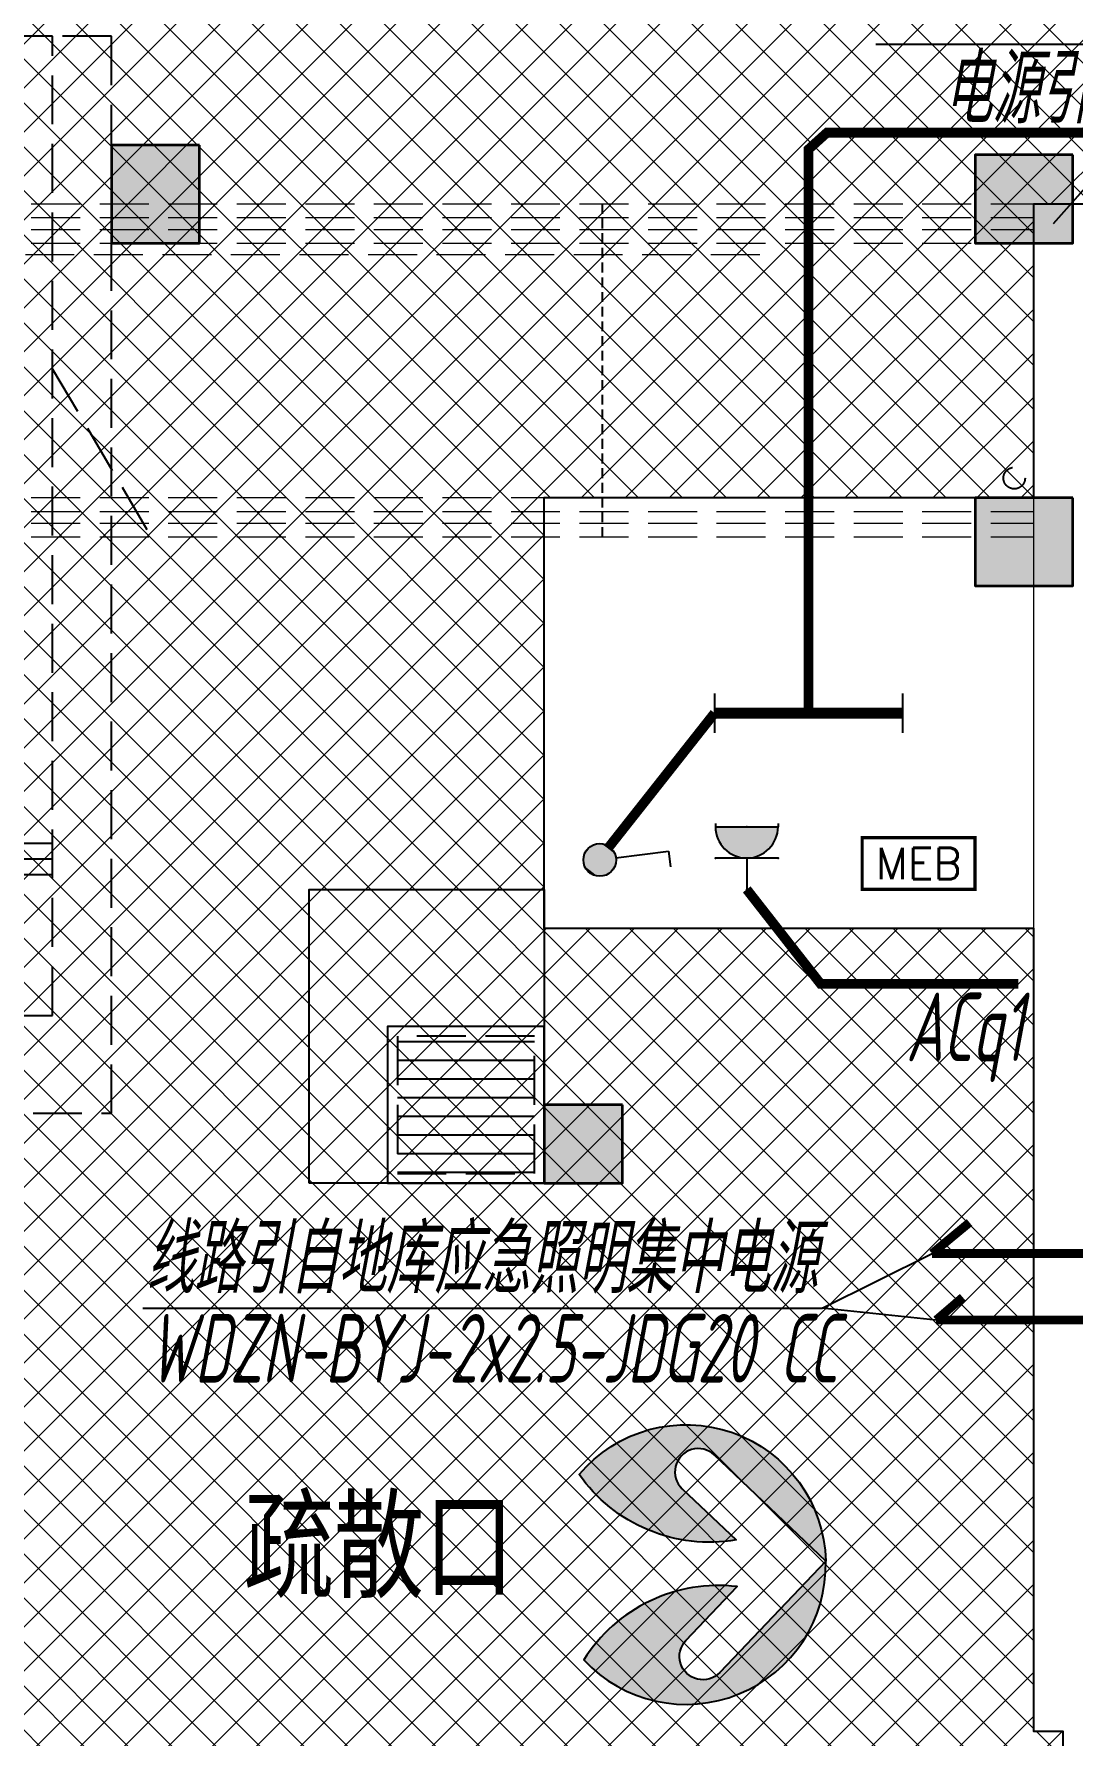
# Model space of a CAD drawing. Extents: x 3443499 to 7125205, y -1700016 to -264854.
# Drawn here: x 3554204 to 3559509, y -851328 to -842638 of the extents above; entities that cross this region are included whole.
import ezdxf
from ezdxf.enums import TextEntityAlignment as Align
from ezdxf.xclip import XClip

# ---------------------------------------------------------------- set-up
doc = ezdxf.new("R2010")
doc.units = 0
doc.header["$LTSCALE"] = 1000
doc.header["$MEASUREMENT"] = 0
doc.header["$XCLIPFRAME"] = 2
for name, pattern in [('#P_--_20B1_001_t3$0$DASH', [0.35, 0.25, -0.1]), ('__DASH', [0.35, 0.25, -0.1]), ('DASH', [0.35, 0.25, -0.1]), ('HIDDEN', [0.375, 0.25, -0.125])]:
    doc.linetypes.add(name, pattern=pattern)
doc.layers.get('0').update_dxf_attribs({"linetype": 'CONTINUOUS'})
for name, color, linetype in [('!!电气', 1, 'CONTINUOUS'), ('0-R疏散口', 20, 'CONTINUOUS'), ('0-R集水坑', 191, 'CONTINUOUS'), ('DIM-照明', 7, 'CONTINUOUS'), ('EQUIP-插座', 3, 'CONTINUOUS'), ('EQUIP-照明', 3, 'CONTINUOUS'), ('HS-A-停车位（标准）', 9, 'CONTINUOUS'), ('TEL_TEXT', 7, 'CONTINUOUS'), ('VPIPE-雨水', 4, 'DASH'), ('WIRE-应急', 1, 'DASH'), ('WIRE-照明', 2, 'CONTINUOUS'), ('审核', 1, 'CONTINUOUS'), ('疏散口', 20, 'CONTINUOUS')]:
    doc.layers.add(name, color=color, linetype=linetype)
for name, color, linetype, lineweight in [('STAIR', 252, 'CONTINUOUS', 20), ('填充', 251, 'CONTINUOUS', 5), ('砼柱', 2, 'CONTINUOUS', 35)]:
    doc.layers.add(name, color=color, linetype=linetype, lineweight=lineweight)
doc.styles.add('-宋体', font='', dxfattribs={"width": 0.8})
doc.styles.add('_TEL_DIM', font='SIMPLEX', dxfattribs={"width": 0.8, "height": 3.5, "bigfont": 'HZTXT'})
doc.styles.add('HZTXT', font='gbeitc.shx', dxfattribs={"width": 0.8, "height": 400, "bigfont": 'hztxt.shx'})
doc.styles.get("Standard").update_dxf_attribs({"font": 'gbenor.shx', "bigfont": 'gbcbig.shx'})
doc.styles.get('-宋体').set_extended_font_data('SimSun')

# ---------------------------------------------------------------- blocks, each defined once
blk = doc.blocks.new('A$C27F3146B')
at = {"layer": '填充'}
h = blk.add_hatch(dxfattribs=at)
h.set_pattern_fill('ANSI37', color=252, scale=100, style=0)
h.set_pattern_definition([(45, (794705.0482087337, -474761.836884725), (-112.2532015133644, 112.2532015133644), []), (135, (794705.0482087337, -474761.836884725), (-112.2532015133644, -112.2532015133644), [])])
h.paths.add_polyline_path([(-120598.0043441424, 16089.12283942359), (-120598.0113239811, 16089.12464542629), (-123098.0051577032, 16089.12464542629), (-123098.0046005915, 12389.12601068034), (-120598.0050334086, 12389.12049587909), (-120598.0045112952, 9989.124400530825), (-126297.6152989523, 9989.12787449488), (-126297.6153041016, 6789.130405166186), (-120447.9318367169, 6789.12547190371), (-120447.9314323964, 6189.128773867502), (-117747.736412039, 6189.128773877746), (-117747.7343670045, 8289.192490008543), (-117597.7361748854, 8289.05699861201), (-117597.7382231075, 11389.06464180129), (-117598.0017794337, 11389.17897416581), (-117597.994833229, 16089.11950602464)], flags=16)
h.paths.add_polyline_path([(-134797.8649070148, 18989.12407583068), (-75997.86490701057, 18989.12407583068), (-75997.86490701057, -10.87593189720064), (-134797.8649070148, -10.87593189720064)])
h.paths.add_polyline_path([(-93197.85655532042, 12389.20724034398), (-93197.70186032634, 8289.040327749566), (-93047.53722481265, 8289.173029854543), (-93047.64815819566, 6189.126435260056), (-90347.48079269567, 6189.129224555568), (-90347.48039593326, 6789.107179496204), (-84497.7632088567, 6789.112103791209), (-84497.76320972084, 11389.1262992504), (-87647.62127077952, 11389.12511677202), (-87647.620748666, 12389.12321326297), (-87647.62128827862, 12389.12644554579), (-87647.48821601726, 16089.13383291371), (-93197.71241657484, 16089.05740743754), (-93197.78632953756, 14589.39747828019), (-95697.74007688649, 14589.35552586709), (-95697.77982984603, 12389.11292086275)], flags=0)
h.paths.add_polyline_path([(-93197.70186032634, 8289.040327749564), (-93197.78159982455, 11389.17940336082), (-93197.81279379467, 11389.06507665268)])
h.paths.add_polyline_path([(-93197.71241657484, 16089.05740743754), (-87647.48821601726, 16089.13383291371), (-90197.41693358438, 16089.13383291371), (-90197.55642857286, 16089.12327428907), (-93197.78854602925, 16089.11993521964), (-93197.78632953754, 14589.39747828019)])
at = {"layer": '填充', "color": 252}
blk.add_lwpolyline([(-93197.78632953754, 14589.39747828019), (-93197.71241657482, 16089.05740743754), (-87647.48821601726, 16089.13383291371), (-87647.6212882786, 12389.12644554581), (-87647.620748666, 12389.12321326288), (-87647.62127077952, 11389.12511677202), (-84497.76320972084, 11389.12629925041), (-84497.76320885669, 6789.112103791209), (-90347.48039593326, 6789.107179496204), (-90347.48079269566, 6189.129224555567), (-93047.64815819566, 6189.126435260056), (-93047.53722481267, 8289.173029854544), (-93197.70186032634, 8289.040327749564), (-93197.85655532041, 12389.20724034397), (-95697.77982984603, 12389.11292086275), (-95697.74007688649, 14589.35552586708)], close=True, dxfattribs=at)
blk = doc.blocks.new('TIY8O')
at = {"layer": '0-R集水坑', "linetype": 'DASH'}
h = blk.add_hatch(dxfattribs=at)
h.set_pattern_fill('LINE', color=191, scale=100, angle=-90.00000000000006, style=0)
h.set_pattern_definition([(270, (-235326.6603705898, -492619.8195465856), (95.25, -7.876661409549766e-14), [])])
h.paths.add_polyline_path([(251192.714674465, 63602.66983472076), (251192.7093475896, 62902.669904932), (250492.7095668054, 62902.67580823865), (250492.7161997986, 63602.67580820792)])
at = {"layer": '0-R集水坑', "color": 191, "elevation": 0.4327255357110903}
for points in [[(250442.7090580211, 62452.68549320343), (251942.7090579913, 62452.67601750753), (251942.7166385491, 63652.67601748332), (250442.7166385789, 63652.68549317922)], [(251242.7159861337, 63652.66910502905), (251242.7089670943, 62852.66910505909), (250442.7091281175, 62852.67624693047), (250442.7166384909, 63652.67624689624)]]:
    blk.add_lwpolyline(points, close=True, dxfattribs=at)
at = {"layer": '0-R集水坑', "color": 191, "linetype": 'DASH', "elevation": 0.4327255357110903}
blk.add_lwpolyline([(251192.714674465, 63602.66983472076), (251192.7093475896, 62902.669904932), (250492.7095668054, 62902.67580823865), (250492.7161997986, 63602.67580820792)], close=True, dxfattribs=at)
blk = doc.blocks.new('A$C1DD019F9')
at = {"layer": '疏散口'}
h = blk.add_hatch(color=252, dxfattribs=at)
edge = h.paths.add_edge_path()
edge.add_line((1657.837590239942, 3315.723901660649), (367.3306208625436, 2025.216944172512))
edge.add_arc((562.7390984487897, 1829.808464785995), 276.3493204781321, 134.999999736071, 315.0000450135555)
edge.add_line((758.1477304548025, 1634.400139819365), (1381.488251060247, 2257.740654682275))
edge.add_arc((-487.2515846193137, 1989.868379143272), 1887.841129295078, -24.12321173134552, 8.157426411511608, ccw=False)
edge.add_arc((-487.2518275084583, 1989.868449001487), 1887.841379523462, 303.5961554791981, 335.8767893464231, ccw=False)
edge.add_arc((1657.83757689014, 1657.627985069564), 1658.095916591085, 89.99999953869542, 228.4172749558772, ccw=False)
h = blk.add_hatch(color=252, dxfattribs=at)
edge = h.paths.add_edge_path()
edge.add_line((1657.837590239942, 3315.723901660649), (2948.344559617341, 2025.216944172512))
edge.add_arc((2752.936082031095, 1829.808464785995), 276.3493204781321, -135.00004501355562, 45.000000263928996, ccw=False)
edge.add_line((2557.527450025082, 1634.400139819365), (1934.186929419636, 2257.740654682275))
edge.add_arc((3802.926765099197, 1989.868379143272), 1887.841129295078, 171.8425735884883, 204.1232117313454)
edge.add_arc((3802.927007988342, 1989.868449001489), 1887.841379523464, 204.123210653577, 236.403844520802)
edge.add_arc((1657.837603589745, 1657.627985069564), 1658.095916591085, 311.5827250441228, 450.0000004613047)
at = {"layer": '疏散口', "color": 252}
for points in [[(1657.837590239942, 3315.723901660649), (367.3306208625437, 2025.216944172512, 1.000000395120669), (758.1477304548025, 1634.400139819365), (1381.488251060247, 2257.740654682275, -0.1417897514410627), (1235.721885070204, 1218.307265423704, -0.141789732410033), (557.3581269979476, 417.3751685111782, -0.6899650482418342), (1657.837590239942, 3315.723901660649)], [(1657.837590239942, 3315.723901660649), (2948.344559617341, 2025.216944172512, -1.000000395120669), (2557.527450025082, 1634.400139819365), (1934.186929419636, 2257.740654682275, 0.1417897514410627), (2079.953295409679, 1218.307265423704, 0.141789732410033), (2758.317053481937, 417.3751685111782, 0.6899650482418342), (1657.837590239942, 3315.723901660649)]]:
    blk.add_lwpolyline(points, format="xyb", close=True, dxfattribs=at)
blk = doc.blocks.new('A$C25A378E3')
at = {"layer": 'HS-A-停车位（标准）', "linetype": 'DASH'}
for p, q in [((299.9288666398497, 4280.200665866025), (299.9276344913524, 4120.200664976728)), ((299.9288666398497, 4280.200665866025), (799.9285807174165, 4280.00894703425)), ((799.9285807174165, 4280.00894703425), (799.9273485837039, 4120.008946264163)), ((1699.929113851395, 4280.193678615266), (1699.927881702897, 4120.19367778569)), ((1699.929113851395, 4280.193678615266), (2199.928827928961, 4280.001959843212)), ((2199.928827928961, 4280.001959843212), (2199.927595795365, 4120.001958953799)), ((299.9282505712472, 4200.200665451237), (799.9279646449722, 4200.00894667895)), ((1699.928497782676, 4200.193678200361), (2199.928211856517, 4200.001959428308)), ((299.9276344913524, 4120.200664976728), (799.9273485837039, 4120.008946264163)), ((1699.927881702897, 4120.19367778569), (2199.927595795365, 4120.001958953799)), ((300.0205537431175, 1700.046125917463), (-199.9740653929766, 2550.049336581258)), ((2200.020893819514, 1700.035927985562), (2700.026429273654, 2550.032717227354))]:
    blk.add_line(p, q, dxfattribs=at)
for points in [[(1.164153218269348e-10, 5499.999999999884), (2499.999999842257, 5499.971898506512), (2499.938176556607, -0.02810114610474557), (-0.06182328553404659, 3.472669050097466e-07)], [(299.9943796824664, 4999.996627852321), (2199.994379562442, 4999.975270717288), (2199.938176575466, -0.02472896687686443), (299.9381766954903, -0.003371831844560802)]]:
    blk.add_lwpolyline(points, close=True, dxfattribs=at)
blk = doc.blocks.new('DFBFBFBGF')
at = {"layer": 'STAIR', "color": 246, "linetype": '#P_--_20B1_001_t3$0$DASH'}
for p, q in [((293136.325158803, 754230.1456084143), (287316.5787030022, 754230.1456084143)), ((293136.3251588018, 754030.1456084143), (293136.325158803, 754230.1456084143)), ((293136.3251588031, 754160.1456084616), (287316.5787030022, 754160.1456084708)), ((293136.3251588029, 754100.1456084616), (287316.5787030022, 754100.1456084704)), ((293136.3251588018, 754030.1456084143), (287316.5787030022, 754030.1456084145)), ((288716.325158803, 753970.1456084145), (293136.3251588018, 753970.1456083918)), ((293136.325158803, 752730.1456083826), (287316.5787030022, 752730.1456085002)), ((293136.3251588031, 752660.1456084299), (287316.5787030022, 752660.1456085349)), ((293136.3251588018, 752530.1456083826), (293136.325158803, 752730.1456083826)), ((293136.3251588029, 752600.1456084299), (287316.5787030022, 752600.1456085352)), ((293136.3251588018, 752530.1456083826), (287316.5787030022, 752530.1456085071))]:
    blk.add_line(p, q, dxfattribs=at)
blk.add_lwpolyline([(293136.325158803, 754230.1456084143), (294636.325158803, 754230.1456084143), (294636.325158803, 752530.1456083859), (293136.325158803, 752530.1456083859)], close=True, dxfattribs=at)
at = {"layer": '审核', "color": 58, "linetype": 'HIDDEN', "ltscale": 0.2}
blk.add_line((289519.4158324369, 752530.1456084601), (289519.4158324566, 754230.1456084143), dxfattribs=at)
blk = doc.blocks.new('A$C24B36177')
for points in [[(-38849.99999999988, -57956.54319049325), (-39299.99999999988, -57956.54319049325), (-39299.99999999988, -58456.54319049325), (-38849.99999999988, -58456.54319049325)], [(-34389.52666127903, -58006.54319049325), (-34889.52666127903, -58006.54319049325), (-34889.52666127903, -58456.54319049325), (-34389.52666127903, -58456.54319049325)], [(-34389.52666127903, -59756.54319049325), (-34889.52666127903, -59756.54319049325), (-34889.52666127903, -60206.54319049325), (-34389.52666127903, -60206.54319049325)], [(-36689.52666127903, -62856.54319049325), (-37089.52666127903, -62856.54319049325), (-37089.52666127903, -63256.54319049325), (-36689.52666127903, -63256.54319049325)]]:
    blk.add_hatch(color=252).paths.add_polyline_path(points)
at = {"layer": '砼柱', "color": 252, "lineweight": 35}
for points in [[(-38849.99999999988, -57956.54319049325), (-39299.99999999988, -57956.54319049325), (-39299.99999999988, -58456.54319049325), (-38849.99999999988, -58456.54319049325)], [(-34389.52666127903, -58006.54319049325), (-34889.52666127903, -58006.54319049325), (-34889.52666127903, -58456.54319049325), (-34389.52666127903, -58456.54319049325)], [(-34389.52666127903, -59756.54319049325), (-34889.52666127903, -59756.54319049325), (-34889.52666127903, -60206.54319049325), (-34389.52666127903, -60206.54319049325)], [(-36689.52666127903, -62856.54319049325), (-37089.52666127903, -62856.54319049325), (-37089.52666127903, -63256.54319049325), (-36689.52666127903, -63256.54319049325)]]:
    blk.add_lwpolyline(points, close=True, dxfattribs=at)
blk = doc.blocks.new('A$C74D73064')
at = {"color": 252}
blk.add_lwpolyline([(65515.23446057745, 24662.98569766171), (65515.30837354017, 26162.64562681906), (71065.53257409774, 26162.72205229523), (71065.3995018364, 22462.71466492733), (71065.400041449, 22462.7114326444), (71065.39951933548, 21462.71333615354), (74215.25758039416, 21462.71451863192), (74215.25758125831, 16862.70032317273), (68365.54039418173, 16862.69539887772), (68365.53999741934, 16262.71744393709), (65665.37263191934, 16262.71465464158), (65665.48356530233, 18362.76124923606), (65515.31892978866, 18362.62854713108), (65515.16423479459, 22462.79545972549), (63015.24096026897, 22462.70114024427), (63015.28071322851, 24662.9437452486)], close=True, dxfattribs=at)
at = {"layer": '填充', "color": 252}
blk.add_lwpolyline([(68515.59687669191, 26162.69492674584), (68515.60385653062, 26162.72205229523), (71065.53257409774, 26162.72205229523), (71065.53201698617, 22462.69809800258), (71065.53255659866, 22462.69486571965), (71065.53203448525, 21462.69676922879), (74215.32250829355, 21462.69795503246), (74215.3225091577, 16862.70032646949), (68365.54035488423, 16862.69539884909), (68365.54003665945, 16262.71604931261), (65665.34505723615, 16262.71604932286), (65665.40348111698, 18362.76264388894), (65515.39901397412, 18362.62715247832), (65515.34051146999, 21462.63672910945), (65515.37170544022, 21462.75105581759), (65515.36475923553, 26162.69158767641)], close=True, dxfattribs=at)
at = {"color": 252}
for name, p in [('A$C24B36177', (100104.7992927884, 84419.25646130543)), ('A$C27F3146B', (158713.020790115, 10073.58821938152))]:
    blk.add_blockref(name, p, dxfattribs=at)
at = {"color": 252, "xscale": -1}
blk.add_blockref('DFBFBFBGF', (352832.1126234723, -728067.2018631813), dxfattribs=at)
at = {"layer": '0-R疏散口', "color": 252, "xscale": -0.4305656706515025, "yscale": 0.4305656706515025, "zscale": 0.4305656706515025, "rotation": 271.4259203059818}
blk.add_blockref('A$C1DD019F9', (63043.68067943631, 18484.00664506946), dxfattribs=at)
at = {"layer": '0-R集水坑', "color": 252, "xscale": -1, "rotation": 270}
blk.add_blockref('TIY8O', (-637.4128616012022, -229280.014244775, -0.4327255357110903), dxfattribs=at)
at = {"layer": 'HS-A-停车位（标准）', "color": 252, "linetype": 'DASH', "xscale": -1, "rotation": 179.9993559612105}
blk.add_blockref('A$C25A378E3', (58304.86111609405, 27019.29986919439), dxfattribs=at)
at = {"layer": '0-R疏散口', "color": 252, "style": '-宋体', "width": 0.75}
blk.add_text('疏散口', height=450, dxfattribs=at).set_placement((61481.04826845427, 19092.99417182279))
blk = doc.blocks.new('$equip$00002534')
for p, q in [((-0.7200000000011642, 0.6599999999998545), (-0.7200000000011642, 0)), ((0.7200000000011642, 0.6599999999998545), (-0.7200000000011642, 0.6599999999998545)), ((0.7200000000011642, 0), (0.7200000000011642, 0.6599999999998545)), ((-0.7200000000011642, 0), (0.7200000000011642, 0))]:
    blk.add_line(p, q)
at = {"const_width": 0.04}
blk.add_lwpolyline([(-0.7200000000011642, 0.6599999999998545), (-0.7200000000011642, 0), (0.7200000000011642, 0), (0.7200000000011642, 0.6599999999998545), (-0.7200000000011642, 0.6599999999998545), (-0.7200000000011642, 0)], dxfattribs=at)
for p in [(0, 0.6599999999998545), (-0.7200000000011642, 0.3299999999981083), (0.7200000000011642, 0.3299999999981083), (0, 0)]:
    blk.add_point(p)
at = {"color": 7, "style": '_TEL_DIM'}
blk.add_attdef('$TEXT$', text='', height=0.4, dxfattribs=at).set_placement((0, 0.3299999999981083), align=Align.MIDDLE_CENTER)
at = {"color": 7, "style": '_TEL_DIM', "flags": 1}
blk.add_attdef('A', text='', height=2e-05, dxfattribs=at).set_placement((0, 0), align=Align.MIDDLE_CENTER)
blk = doc.blocks.new('$equip$00001237')
for p, q in [((-0.5, 1.05000000000291), (-0.5, 1)), ((-0.5, 1), (0.5, 1)), ((0.5, 1.05000000000291), (0.5, 1)), ((0.5, 0.5), (-0.5, 0.5)), ((0, 0.5), (0, 0))]:
    blk.add_line(p, q)
blk.add_arc((0, 1), 0.500000000000025, 180, 0)
for p in [(0, 1), (-0.5, 0.5), (0.5, 0.5), (0, 0)]:
    blk.add_point(p)
for points in [[(0.4330127018911298, 0.75), (-0.4330127018911298, 0.75), (0.5, 1), (-0.5, 1)], [(0.25, 0.5669872981088702), (-0.25, 0.5669872981088702), (0.4330127018911298, 0.75), (-0.4330127018911298, 0.75)], [(0, 0.5), (0, 0.5), (0.25, 0.5669872981088702), (-0.25, 0.5669872981088702)]]:
    blk.add_solid(points)
at = {"flags": 9}
blk.add_attdef('A', (0, 0), '', height=2e-05, dxfattribs=at)
blk = doc.blocks.new('$equip$00001159')
for p, q in [((-1.200000000000728, 0.25), (-1.200000000000728, -0.25)), ((1.200000000000728, 0.25), (1.200000000000728, -0.25)), ((-1.200000000000728, 0), (1.200000000000728, 0))]:
    blk.add_line(p, q)
at = {"const_width": 0.14}
blk.add_lwpolyline([(-1.200000000000728, 0), (1.200000000000728, 0)], dxfattribs=at)
at = {"layer": 'EQUIP-照明'}
for p in [(-1.200000000000728, 0), (0, 0), (1.200000000000728, 0)]:
    blk.add_point(p, dxfattribs=at)
at = {"layer": 'EQUIP-照明', "flags": 9}
blk.add_attdef('A', (0, 0), '', height=2e-05, dxfattribs=at)
blk = doc.blocks.new('$equip$00001962')
for p, q in [((0.1473139127519971, 0.3556472460822988), (0.625000000003638, 0.8333333333339397)), ((0.625000000003638, 0.8333333333339397), (0.7664213562420628, 0.6919119770955149))]:
    blk.add_line(p, q)
blk.add_circle((3.637978807091713e-12, 0.2083333333339397), 0.2083333333334168)
for p in [(1.091393642127514e-11, 0.4166666666660603), (-0.2083333333284827, 0.2083333333375776), (1.091393642127514e-11, 0), (0.2083333333393966, 0.2083333333375776)]:
    blk.add_point(p)
for points in [[(-0.1804219591176661, 0.312500000001819), (0.1804219591249421, 0.312500000001819), (-0.2083333333284827, 0.2083333333339397), (0.2083333333357587, 0.2083333333339397)], [(-0.1041666666642413, 0.3887552924552438), (0.1041666666715173, 0.3887552924552438), (-0.1804219591176661, 0.312500000001819), (0.1804219591249421, 0.312500000001819)], [(3.637978807091713e-12, 0.4166666666660603), (3.637978807091713e-12, 0.4166666666660603), (-0.1041666666642413, 0.3887552924552438), (0.1041666666715173, 0.3887552924552438)], [(-0.1804219591176661, 0.1041666666660603), (0.1804219591249421, 0.1041666666660603), (-0.2083333333284827, 0.2083333333339397), (0.2083333333357587, 0.2083333333339397)], [(-0.1041666666642413, 0.02791137421263556), (0.1041666666715173, 0.02791137421263556), (-0.1804219591176661, 0.1041666666660603), (0.1804219591249421, 0.1041666666660603)], [(3.637978807091713e-12, 1.818989403545856e-12), (3.637978807091713e-12, 1.818989403545856e-12), (-0.1041666666642413, 0.02791137421263556), (0.1041666666715173, 0.02791137421263556)]]:
    blk.add_solid(points)
at = {"layer": 'TEL_TEXT', "style": '_TEL_DIM', "flags": 1}
blk.add_attdef('A', text='', height=2e-05, dxfattribs=at).set_placement((0, 0), align=Align.MIDDLE_CENTER)

msp = doc.modelspace()

# ---------------------------------------------------------------- linework, layer by layer
at = {"layer": '!!电气', "color": 1}
for p, q in [((3562821.855785587, -842693.0807478523), (3558503.147355014, -842691.855448271)), ((3554760.183919505, -849144.7192150383), (3558228.998204069, -849144.7192060095))]:
    msp.add_line(p, q, dxfattribs=at)
at = {"layer": '!!电气'}
for p, q in [((3558228.998204069, -849144.7192060095), (3558789.807852294, -848864.8110365892)), ((3558811.273627358, -849204.7190821858), (3558228.998204069, -849144.7192060095))]:
    msp.add_line(p, q, dxfattribs=at)
at = {"color": 251, "linetype": '__DASH', "true_color": 0x636466}
msp.add_line((3559409.122672419, -843605.7022088201), (3576731.753355877, -824251.6667151112), dxfattribs=at)
at = {"layer": 'VPIPE-雨水'}
msp.add_circle((3559209.475578658, -844905.7073333331), 55, dxfattribs=at)
msp.add_circle((3559209.475578658, -844905.7073333331), 55, dxfattribs=at)
at = {"layer": 'WIRE-应急', "color": 1}
for points, const_width in [([(3558789.807852294, -848864.8110365892), (3558980.925192717, -848706.8488813537)], 45), ([(3559579.220910714, -848864.8036646375), (3558788.698288981, -848864.8110469509)], 45.00000000000001), ([(3558811.273627358, -849204.7190821858), (3558946.577212117, -849088.5805491424)], 45), ([(3559577.592201297, -849204.7119261599), (3558810.51614033, -849204.7190892593)], 45.00000000000001)]:
    msp.add_lwpolyline(points, dxfattribs=dict(at, const_width=const_width))
at = {"layer": 'WIRE-照明', "linetype": 'Continuous', "const_width": 50}
for points in [[(3558159.282106209, -846105.5682492601), (3558159.282106209, -843226.461391306), (3558252.848615436, -843142.0690402775), (3562132.473503247, -843142.0690402775), (3563471.693695047, -845289.0316286366)], [(3557134.196617459, -846796.3679461337), (3557679.282106209, -846105.5682492601)], [(3559229.527942097, -847488.0534341703), (3558220.51326791, -847488.0534341703), (3557843.385780594, -847005.6754849323)]]:
    msp.add_lwpolyline(points, dxfattribs=at)

# ---------------------------------------------------------------- block references
at = {"color": 252}
ref = msp.add_blockref('A$C74D73064', (3493793.966084225, -869668.4156437971), dxfattribs=at)
XClip(ref).set_block_clipping_path([(23915.155894416792, 10062.713695212384), (82715.15589442098, 29062.713702940266)])
at = {"layer": 'EQUIP-插座', "color": 6, "xscale": 320, "yscale": 320, "zscale": 320}
msp.add_blockref('$equip$00001237', (3557843.385780594, -847005.6708253393), dxfattribs=at)
at = {"layer": 'EQUIP-照明', "xscale": 400, "yscale": 400, "zscale": 400}
msp.add_blockref('$equip$00001159', (3558159.282106209, -846105.5682492601), dxfattribs=at)
at = {"layer": 'EQUIP-照明', "xscale": 400.0000000000001, "yscale": 400.0000000000001, "zscale": 400.0000000000001, "rotation": 322.3045199001209}
msp.add_blockref('$equip$00001962', (3557041.576073525, -846921.5011613043), dxfattribs=at)
at = {"layer": 'EQUIP-照明'}
ref = msp.add_blockref('$equip$00002534', (3558721.296673473, -846741.6261192648), dxfattribs=dict(at, xscale=399.9999999999999, yscale=399.9999999999999, zscale=399.9999999999999, rotation=179.9989302190996))
ref.add_attrib('$TEXT$', 'MEB', dxfattribs={"layer": '0', "color": 7, "height": 160, "rotation": 359.9989302216213, "style": '_TEL_DIM'}).set_placement((3558721.294208877, -846873.6261192368), align=Align.MIDDLE_CENTER)

# ---------------------------------------------------------------- texts
at = {"layer": 'DIM-照明', "color": 7, "style": 'HZTXT', "width": 0.7}
for s, rotation, p in [('电源引自大地库自管普通桥架', 359.9994651095783, (3558848.063087155, -843093.7921635965)), ('ACq1', 359.999465109586, (3558657.130724689, -847882.5859856473)), ('线路引自地库应急照明集中电源', 0.0005350395568193278, (3554773.795673255, -849067.6045649708)), ('WDZN-BYJ-2x2.5-JDG20 CC', 0.0005350395568193278, (3554791.131258903, -849523.7573959971))]:
    msp.add_text(s, height=350.0000000000001, rotation=rotation, dxfattribs=at).set_placement(p)

doc.saveas('drawing.dxf')
